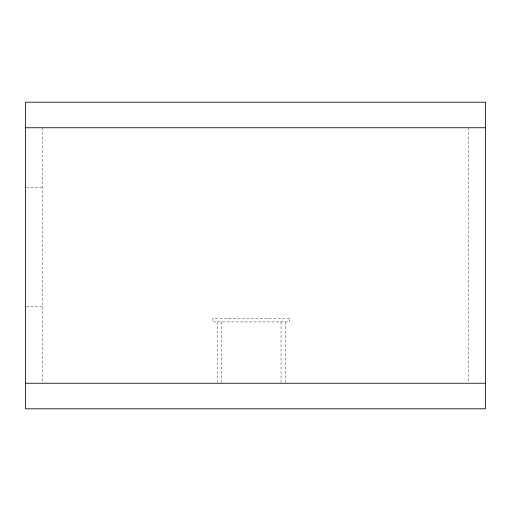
<?xml version="1.0" encoding="UTF-8"?>
<svg xmlns="http://www.w3.org/2000/svg" width="511" height="511" viewBox="0 0 511 511"><rect width="100%" height="100%" fill="white"/><g stroke="black" fill="none" stroke-linecap="round" stroke-linejoin="round"><path stroke-width="0.38" stroke-dasharray="2.56 1.92" d="M26.323 187.365L42.585 187.365M26.323 306.6L42.585 306.6M468.415 127.75L468.415 382.452M285.31 321.93L285.31 382.452M281.05 321.93L281.05 382.452M221.435 321.93L221.435 382.452M217.175 321.93L217.175 382.452M42.585 127.75L42.585 383.25M289.565 318.525L212.915 318.525L212.915 321.93L289.565 321.93L289.565 318.525"/><path stroke-width="0.77" d="M25.55 127.75L485.45 127.75M25.55 383.25L485.45 383.25M485.45 102.2L25.55 102.2L25.55 408.8L485.45 408.8L485.45 102.2"/></g></svg>
